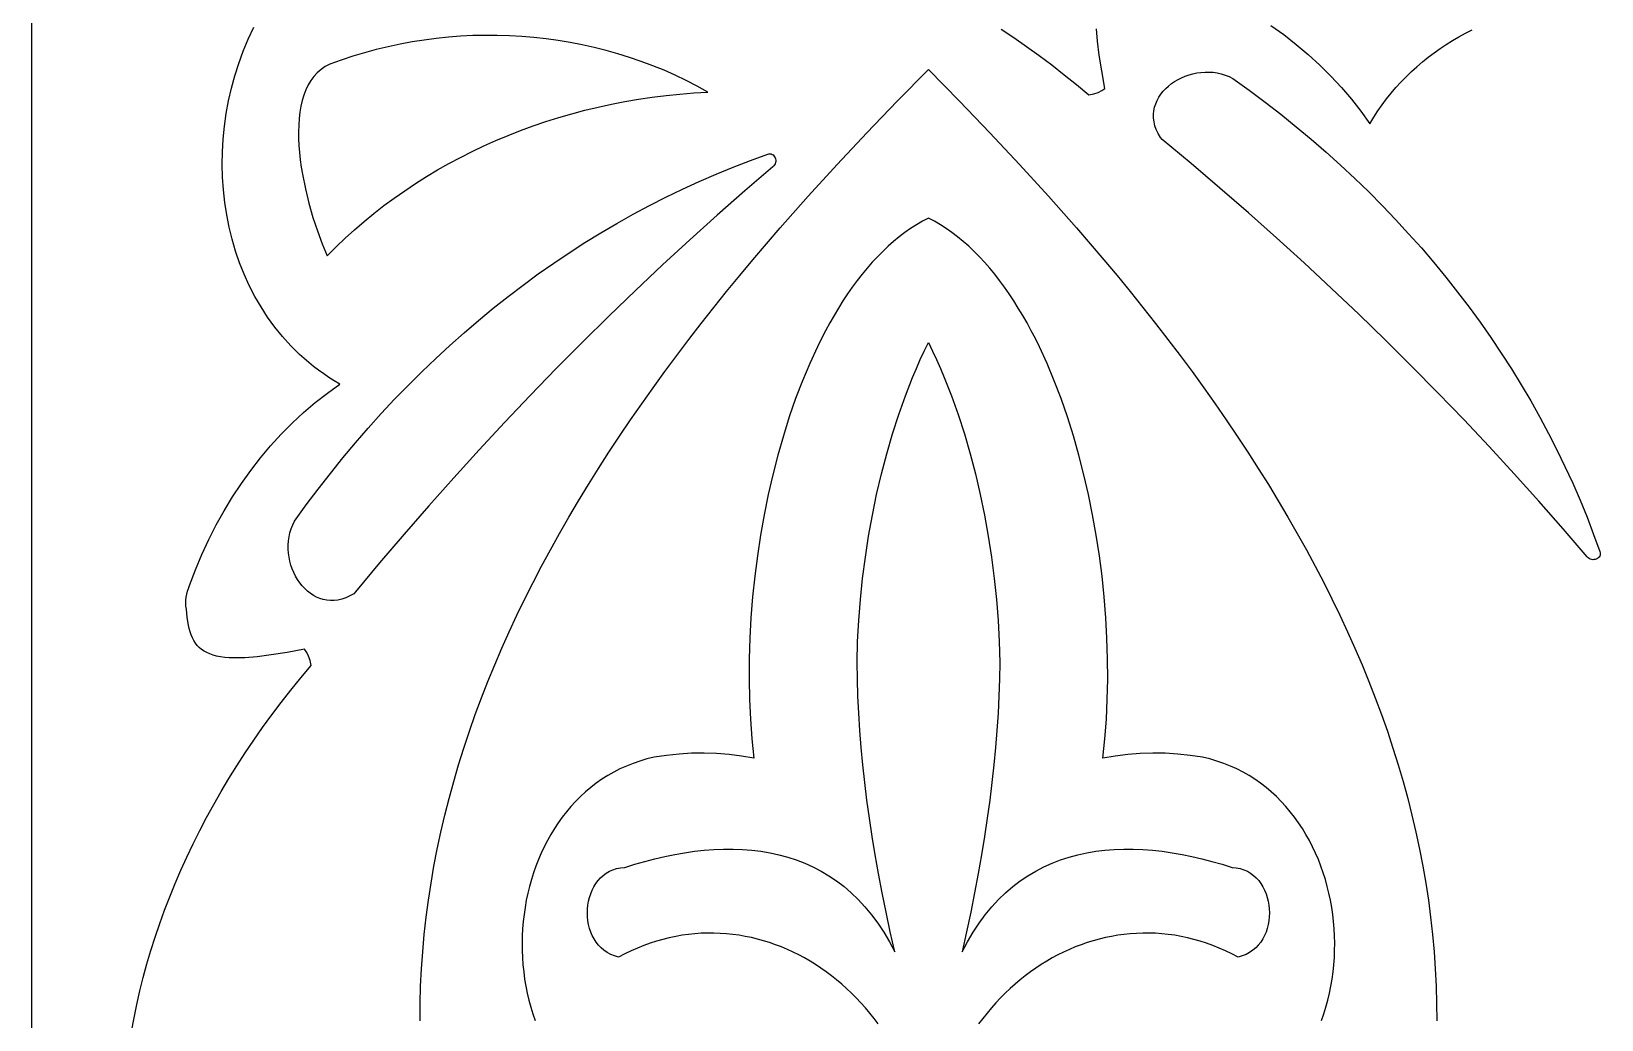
# Model space of a CAD drawing. Extents: x -335 to 335, y -262 to 262.
# Drawn here: x -285 to -215, y 158.8 to 202.9 of the extents above; entities that cross this region are included whole.
import ezdxf

# ---------------------------------------------------------------- set-up
doc = ezdxf.new("R2010")
doc.units = 0
doc.layers.add('LAYER_1', color=18, linetype='CONTINUOUS')

msp = doc.modelspace()

# ---------------------------------------------------------------- linework, layer by layer
at = {"layer": 'LAYER_1'}
for points in [[(185.59, 148.269), (119.669, 212.5), (-285, 212.5), (-285, -212.5), (285, -212.5), (285, 49.824), (192.783, 141.45)], [(-271.81, 192.856), (-271.415, 193.253), (-271.01, 193.641), (-270.593, 194.019), (-270.165, 194.387), (-269.727, 194.746), (-269.279, 195.095), (-268.82, 195.433), (-268.352, 195.761), (-267.874, 196.079), (-267.386, 196.386), (-266.89, 196.683), (-266.385, 196.968), (-265.871, 197.242), (-265.35, 197.506), (-264.82, 197.757), (-264.282, 197.998), (-263.737, 198.226), (-263.184, 198.443), (-262.625, 198.648), (-262.058, 198.841), (-261.486, 199.021), (-260.907, 199.19), (-260.322, 199.345), (-259.731, 199.488), (-259.135, 199.618), (-258.533, 199.735), (-257.927, 199.838), (-257.316, 199.929), (-256.7, 200.006), (-256.08, 200.069), (-255.456, 200.119), (-254.829, 200.154), (-255.308, 200.419), (-255.795, 200.67), (-256.289, 200.906), (-256.789, 201.127), (-257.294, 201.333), (-257.806, 201.525), (-258.323, 201.702), (-258.844, 201.864), (-259.37, 202.011), (-259.899, 202.144), (-260.433, 202.263), (-260.969, 202.367), (-261.508, 202.456), (-262.049, 202.53), (-262.592, 202.59), (-263.136, 202.636), (-263.681, 202.667), (-264.227, 202.683), (-264.773, 202.685), (-265.318, 202.673), (-265.863, 202.646), (-266.407, 202.604), (-266.949, 202.548), (-267.49, 202.478), (-268.027, 202.393), (-268.562, 202.294), (-269.094, 202.181), (-269.622, 202.053), (-270.147, 201.911), (-270.666, 201.754), (-271.181, 201.583), (-271.69, 201.398), (-271.897, 201.294), (-272.085, 201.168), (-272.255, 201.022), (-272.407, 200.857), (-272.543, 200.674), (-272.662, 200.473), (-272.765, 200.257), (-272.852, 200.026), (-272.925, 199.781), (-272.984, 199.524), (-273.029, 199.255), (-273.061, 198.975), (-273.081, 198.686), (-273.088, 198.389), (-273.084, 198.085), (-273.069, 197.774), (-273.044, 197.459), (-273.009, 197.139), (-272.965, 196.816), (-272.913, 196.492), (-272.784, 195.842), (-272.627, 195.199), (-272.446, 194.569), (-272.247, 193.964), (-272.033, 193.389)], [(-215.056, 179.666), (-215.039, 179.61), (-215.036, 179.558), (-215.044, 179.509), (-215.063, 179.464), (-215.091, 179.424), (-215.127, 179.388), (-215.169, 179.359), (-215.217, 179.335), (-215.268, 179.319), (-215.321, 179.31), (-215.376, 179.308), (-215.431, 179.315), (-215.484, 179.331), (-215.534, 179.356), (-215.579, 179.392), (-215.619, 179.438), (-216.69, 180.682), (-217.776, 181.916), (-218.878, 183.139), (-219.995, 184.352), (-221.128, 185.554), (-222.276, 186.746), (-223.439, 187.927), (-224.618, 189.096), (-225.811, 190.255), (-227.019, 191.403), (-228.242, 192.539), (-229.48, 193.664), (-230.732, 194.778), (-231.999, 195.88), (-233.28, 196.971), (-234.575, 198.049), (-234.651, 198.128), (-234.754, 198.307), (-234.836, 198.484), (-234.896, 198.659), (-234.936, 198.831), (-234.957, 199), (-234.959, 199.166), (-234.944, 199.328), (-234.912, 199.486), (-234.864, 199.638), (-234.802, 199.786), (-234.725, 199.927), (-234.635, 200.063), (-234.533, 200.192), (-234.419, 200.313), (-234.295, 200.427), (-234.161, 200.533), (-234.018, 200.631), (-233.868, 200.719), (-233.71, 200.798), (-233.546, 200.867), (-233.377, 200.926), (-233.203, 200.975), (-233.026, 201.011), (-232.847, 201.037), (-232.665, 201.05), (-232.483, 201.05), (-232.3, 201.038), (-232.119, 201.011), (-231.939, 200.971), (-231.762, 200.917), (-231.588, 200.847), (-231.419, 200.763), (-230.695, 200.241), (-229.984, 199.709), (-229.286, 199.166), (-228.6, 198.614), (-227.927, 198.051), (-227.267, 197.478), (-226.619, 196.896), (-225.985, 196.304), (-225.365, 195.702), (-224.757, 195.092), (-224.163, 194.472), (-223.583, 193.843), (-223.017, 193.206), (-222.465, 192.56), (-221.926, 191.906), (-221.402, 191.243), (-220.892, 190.573), (-220.397, 189.895), (-219.917, 189.209), (-219.451, 188.515), (-218.999, 187.814), (-218.563, 187.106), (-218.142, 186.391), (-217.737, 185.669), (-217.346, 184.94), (-216.971, 184.205), (-216.612, 183.463), (-216.269, 182.715), (-215.941, 181.961), (-215.63, 181.202), (-215.335, 180.436)], [(-270.628, 177.792), (-270.807, 177.689), (-270.984, 177.608), (-271.159, 177.547), (-271.331, 177.507), (-271.5, 177.486), (-271.666, 177.484), (-271.828, 177.499), (-271.986, 177.531), (-272.138, 177.579), (-272.286, 177.642), (-272.427, 177.718), (-272.563, 177.808), (-272.692, 177.911), (-272.813, 178.024), (-272.927, 178.149), (-273.033, 178.282), (-273.131, 178.425), (-273.219, 178.576), (-273.298, 178.733), (-273.367, 178.897), (-273.426, 179.066), (-273.475, 179.24), (-273.511, 179.417), (-273.537, 179.597), (-273.55, 179.778), (-273.55, 179.961), (-273.538, 180.143), (-273.511, 180.324), (-273.471, 180.504), (-273.417, 180.681), (-273.347, 180.855), (-273.263, 181.024), (-272.741, 181.748), (-272.209, 182.459), (-271.666, 183.157), (-271.114, 183.843), (-270.551, 184.516), (-269.978, 185.177), (-269.396, 185.824), (-268.804, 186.458), (-268.202, 187.079), (-267.592, 187.686), (-266.972, 188.28), (-266.343, 188.86), (-265.706, 189.426), (-265.06, 189.979), (-264.406, 190.517), (-263.743, 191.041), (-263.073, 191.551), (-262.395, 192.046), (-261.709, 192.527), (-261.015, 192.993), (-260.314, 193.444), (-259.606, 193.88), (-258.891, 194.301), (-258.169, 194.707), (-257.44, 195.097), (-256.705, 195.472), (-255.963, 195.831), (-255.215, 196.174), (-254.461, 196.502), (-253.702, 196.813), (-252.936, 197.109), (-252.166, 197.388), (-252.11, 197.404), (-252.058, 197.408), (-252.009, 197.399), (-251.964, 197.38), (-251.924, 197.352), (-251.888, 197.317), (-251.859, 197.274), (-251.835, 197.227), (-251.819, 197.176), (-251.81, 197.122), (-251.808, 197.067), (-251.815, 197.013), (-251.831, 196.96), (-251.856, 196.91), (-251.892, 196.864), (-251.938, 196.824), (-253.182, 195.754), (-254.416, 194.667), (-255.639, 193.565), (-256.852, 192.448), (-258.054, 191.315), (-259.246, 190.167), (-260.427, 189.004), (-261.596, 187.825), (-262.755, 186.632), (-263.903, 185.424), (-265.039, 184.201), (-266.164, 182.963), (-267.278, 181.711), (-268.38, 180.445), (-269.471, 179.164), (-270.549, 177.868)]]:
    msp.add_lwpolyline(points, close=True, dxfattribs=at)
for points in [[(-229.736, 203.133), (-229.157, 202.719), (-228.599, 202.285), (-228.061, 201.832), (-227.545, 201.361), (-227.051, 200.872), (-226.58, 200.365), (-226.132, 199.842), (-225.709, 199.302), (-225.311, 198.747), (-225.139, 199.035), (-224.958, 199.315), (-224.768, 199.588), (-224.57, 199.854), (-224.363, 200.112), (-224.149, 200.362), (-223.927, 200.606), (-223.698, 200.841), (-223.462, 201.069), (-223.218, 201.29), (-222.968, 201.503), (-222.711, 201.708), (-222.449, 201.905), (-222.18, 202.095), (-221.905, 202.277), (-221.625, 202.452), (-221.339, 202.618), (-221.049, 202.777), (-220.754, 202.928)], [(-280.534, 158.27), (-280.423, 158.874), (-280.298, 159.478), (-280.161, 160.081), (-280.01, 160.683), (-279.846, 161.284), (-279.669, 161.885), (-279.479, 162.484), (-279.276, 163.083), (-279.06, 163.68), (-278.831, 164.275), (-278.589, 164.869), (-278.335, 165.461), (-278.067, 166.051), (-277.787, 166.64), (-277.494, 167.226), (-277.188, 167.81), (-276.869, 168.391), (-276.538, 168.97), (-276.194, 169.547), (-275.837, 170.12), (-275.468, 170.691), (-275.086, 171.259), (-274.691, 171.823), (-274.284, 172.384), (-273.865, 172.942), (-273.433, 173.496), (-272.988, 174.047), (-272.531, 174.593), (-272.575, 174.814), (-272.639, 175.007), (-272.721, 175.174), (-272.82, 175.316), (-273.602, 175.171), (-274.302, 175.059), (-274.925, 174.981), (-275.476, 174.937), (-275.726, 174.928), (-275.959, 174.928), (-276.176, 174.935), (-276.378, 174.952), (-276.566, 174.977), (-276.739, 175.011), (-276.898, 175.053), (-277.045, 175.104), (-277.179, 175.163), (-277.302, 175.231), (-277.413, 175.308), (-277.513, 175.394), (-277.603, 175.488), (-277.684, 175.591), (-277.756, 175.702), (-277.819, 175.822), (-277.875, 175.952), (-277.923, 176.089), (-277.964, 176.236), (-278, 176.391), (-278.054, 176.728), (-278.091, 177.1), (-278.108, 177.234), (-278.114, 177.368), (-278.111, 177.503), (-278.099, 177.637), (-278.076, 177.77), (-278.042, 177.901), (-277.999, 178.029), (-277.944, 178.154), (-277.681, 178.853), (-277.394, 179.538), (-277.085, 180.206), (-276.754, 180.858), (-276.401, 181.493), (-276.027, 182.109), (-275.633, 182.707), (-275.219, 183.286), (-274.785, 183.844), (-274.332, 184.382), (-273.861, 184.898), (-273.372, 185.392), (-272.865, 185.864), (-272.342, 186.311), (-271.802, 186.734), (-271.247, 187.133), (-271.492, 187.278), (-271.731, 187.43), (-271.964, 187.588), (-272.192, 187.751), (-272.413, 187.921), (-272.629, 188.095), (-272.839, 188.276), (-273.043, 188.461), (-273.241, 188.652), (-273.434, 188.847), (-273.801, 189.253), (-274.144, 189.677), (-274.465, 190.118), (-274.761, 190.575), (-275.035, 191.047), (-275.284, 191.534), (-275.511, 192.033), (-275.713, 192.544), (-275.892, 193.066), (-276.048, 193.597), (-276.18, 194.137), (-276.289, 194.684), (-276.374, 195.238), (-276.435, 195.797), (-276.473, 196.36), (-276.487, 196.926), (-276.478, 197.494), (-276.445, 198.064), (-276.388, 198.632), (-276.308, 199.2), (-276.204, 199.766), (-276.076, 200.327), (-275.925, 200.885), (-275.75, 201.437), (-275.551, 201.982), (-275.329, 202.519), (-275.082, 203.047)], [(-241.752, 202.968), (-241.185, 202.586), (-240.62, 202.191), (-240.059, 201.784), (-239.501, 201.365), (-238.947, 200.933), (-238.397, 200.488), (-237.85, 200.031), (-237.629, 200.075), (-237.436, 200.139), (-237.269, 200.221), (-237.127, 200.32), (-237.273, 201.102), (-237.384, 201.802), (-237.462, 202.425), (-237.506, 202.976)], [(-267.669, 158.74), (-267.664, 159.515), (-267.642, 160.289), (-267.604, 161.06), (-267.55, 161.829), (-267.481, 162.597), (-267.396, 163.362), (-267.295, 164.125), (-267.179, 164.887), (-267.048, 165.646), (-266.901, 166.403), (-266.74, 167.159), (-266.564, 167.913), (-266.373, 168.665), (-266.168, 169.415), (-265.949, 170.164), (-265.715, 170.91), (-265.467, 171.655), (-265.206, 172.399), (-264.93, 173.141), (-264.641, 173.881), (-264.339, 174.62), (-264.023, 175.357), (-263.694, 176.093), (-263.352, 176.827), (-262.997, 177.56), (-262.629, 178.292), (-262.249, 179.022), (-261.856, 179.751), (-261.451, 180.479), (-261.034, 181.205), (-260.605, 181.93), (-260.164, 182.654), (-259.711, 183.377), (-259.246, 184.099), (-258.771, 184.819), (-258.283, 185.539), (-257.785, 186.257), (-257.276, 186.975), (-256.756, 187.692), (-256.225, 188.407), (-255.683, 189.122), (-255.131, 189.836), (-254.569, 190.549), (-253.997, 191.261), (-253.414, 191.973), (-252.822, 192.684), (-252.22, 193.394), (-251.609, 194.103), (-250.358, 195.52), (-249.07, 196.934), (-247.747, 198.347), (-246.39, 199.758), (-245, 201.167), (-243.61, 199.758), (-242.253, 198.347), (-240.93, 196.934), (-239.642, 195.52), (-238.391, 194.103), (-237.78, 193.394), (-237.178, 192.684), (-236.586, 191.973), (-236.003, 191.261), (-235.431, 190.549), (-234.869, 189.836), (-234.317, 189.122), (-233.775, 188.407), (-233.244, 187.692), (-232.724, 186.975), (-232.215, 186.257), (-231.717, 185.539), (-231.229, 184.819), (-230.754, 184.099), (-230.289, 183.377), (-229.836, 182.654), (-229.395, 181.93), (-228.966, 181.205), (-228.549, 180.479), (-228.144, 179.751), (-227.751, 179.022), (-227.371, 178.292), (-227.003, 177.56), (-226.648, 176.827), (-226.306, 176.093), (-225.977, 175.357), (-225.661, 174.62), (-225.359, 173.881), (-225.07, 173.141), (-224.794, 172.399), (-224.533, 171.655), (-224.285, 170.91), (-224.051, 170.164), (-223.832, 169.415), (-223.627, 168.665), (-223.436, 167.913), (-223.26, 167.159), (-223.099, 166.403), (-222.952, 165.646), (-222.821, 164.887), (-222.705, 164.125), (-222.604, 163.362), (-222.519, 162.597), (-222.45, 161.829), (-222.396, 161.06), (-222.358, 160.289), (-222.336, 159.515), (-222.331, 158.74)], [(-227.469, 158.756), (-227.364, 159.056), (-227.27, 159.361), (-227.186, 159.669), (-227.112, 159.98), (-227.049, 160.294), (-226.995, 160.61), (-226.952, 160.928), (-226.919, 161.248), (-226.896, 161.568), (-226.883, 161.889), (-226.88, 162.211), (-226.887, 162.532), (-226.904, 162.853), (-226.931, 163.172), (-226.968, 163.491), (-227.014, 163.807), (-227.07, 164.122), (-227.136, 164.433), (-227.212, 164.742), (-227.298, 165.048), (-227.392, 165.35), (-227.497, 165.647), (-227.611, 165.94), (-227.735, 166.228), (-227.867, 166.511), (-228.01, 166.788), (-228.162, 167.059), (-228.323, 167.323), (-228.493, 167.58), (-228.673, 167.83), (-228.861, 168.072), (-229.059, 168.306), (-229.266, 168.532), (-229.483, 168.748), (-229.708, 168.955), (-229.942, 169.152), (-230.185, 169.339), (-230.437, 169.516), (-230.699, 169.681), (-230.968, 169.835), (-231.247, 169.977), (-231.535, 170.107), (-231.831, 170.225), (-232.136, 170.329), (-232.449, 170.421), (-232.771, 170.498), (-233.326, 170.583), (-233.882, 170.643), (-234.439, 170.677), (-234.997, 170.685), (-235.554, 170.667), (-236.111, 170.624), (-236.666, 170.554), (-237.219, 170.459), (-237.129, 171.317), (-237.063, 172.191), (-237.021, 173.079), (-237.002, 173.978), (-237.007, 174.887), (-237.036, 175.802), (-237.087, 176.722), (-237.161, 177.644), (-237.257, 178.566), (-237.375, 179.486), (-237.515, 180.401), (-237.676, 181.31), (-237.859, 182.209), (-238.063, 183.097), (-238.287, 183.972), (-238.532, 184.83), (-238.797, 185.67), (-239.081, 186.49), (-239.386, 187.287), (-239.709, 188.059), (-240.052, 188.803), (-240.231, 189.164), (-240.414, 189.518), (-240.601, 189.863), (-240.794, 190.201), (-240.99, 190.529), (-241.192, 190.849), (-241.398, 191.16), (-241.608, 191.461), (-241.823, 191.753), (-242.042, 192.035), (-242.265, 192.306), (-242.493, 192.567), (-242.725, 192.817), (-242.961, 193.056), (-243.202, 193.284), (-243.446, 193.5), (-243.695, 193.704), (-243.948, 193.895), (-244.205, 194.074), (-244.466, 194.241), (-244.731, 194.394), (-245, 194.533), (-245.269, 194.394), (-245.534, 194.241), (-245.795, 194.074), (-246.052, 193.895), (-246.305, 193.704), (-246.554, 193.5), (-246.798, 193.284), (-247.039, 193.056), (-247.275, 192.817), (-247.507, 192.567), (-247.735, 192.306), (-247.958, 192.035), (-248.177, 191.753), (-248.392, 191.461), (-248.602, 191.16), (-248.808, 190.849), (-249.01, 190.529), (-249.206, 190.201), (-249.399, 189.863), (-249.586, 189.518), (-249.769, 189.164), (-249.948, 188.803), (-250.291, 188.059), (-250.614, 187.287), (-250.919, 186.49), (-251.203, 185.67), (-251.468, 184.83), (-251.713, 183.972), (-251.937, 183.097), (-252.141, 182.209), (-252.324, 181.31), (-252.485, 180.401), (-252.625, 179.486), (-252.743, 178.566), (-252.839, 177.644), (-252.913, 176.722), (-252.964, 175.802), (-252.993, 174.887), (-252.998, 173.978), (-252.979, 173.079), (-252.937, 172.191), (-252.871, 171.317), (-252.781, 170.459), (-253.334, 170.554), (-253.889, 170.624), (-254.446, 170.667), (-255.003, 170.685), (-255.561, 170.677), (-256.118, 170.643), (-256.674, 170.583), (-257.229, 170.498), (-257.551, 170.421), (-257.864, 170.329), (-258.169, 170.225), (-258.465, 170.107), (-258.753, 169.977), (-259.032, 169.835), (-259.301, 169.681), (-259.563, 169.516), (-259.815, 169.339), (-260.058, 169.152), (-260.292, 168.955), (-260.517, 168.748), (-260.734, 168.532), (-260.941, 168.306), (-261.139, 168.072), (-261.327, 167.83), (-261.507, 167.58), (-261.677, 167.323), (-261.838, 167.059), (-261.99, 166.788), (-262.133, 166.511), (-262.265, 166.228), (-262.389, 165.94), (-262.503, 165.647), (-262.608, 165.35), (-262.702, 165.048), (-262.788, 164.742), (-262.864, 164.433), (-262.93, 164.122), (-262.986, 163.807), (-263.032, 163.491), (-263.069, 163.172), (-263.096, 162.853), (-263.113, 162.532), (-263.12, 162.211), (-263.117, 161.889), (-263.104, 161.568), (-263.081, 161.248), (-263.048, 160.928), (-263.005, 160.61), (-262.951, 160.294), (-262.888, 159.98), (-262.814, 159.669), (-262.73, 159.361), (-262.636, 159.056), (-262.531, 158.756)], [(-247.241, 158.607), (-247.425, 158.854), (-247.616, 159.093), (-247.812, 159.326), (-248.013, 159.552), (-248.219, 159.771), (-248.43, 159.983), (-248.645, 160.187), (-248.866, 160.384), (-249.091, 160.574), (-249.32, 160.756), (-249.553, 160.93), (-249.791, 161.097), (-250.032, 161.256), (-250.277, 161.407), (-250.525, 161.55), (-250.776, 161.684), (-251.031, 161.811), (-251.289, 161.929), (-251.55, 162.039), (-251.813, 162.14), (-252.079, 162.232), (-252.348, 162.316), (-252.618, 162.39), (-252.891, 162.456), (-253.166, 162.513), (-253.442, 162.561), (-253.72, 162.599), (-254, 162.628), (-254.28, 162.647), (-254.562, 162.657), (-254.845, 162.658), (-255.129, 162.648), (-255.413, 162.629), (-255.698, 162.599), (-255.983, 162.56), (-256.268, 162.51), (-256.553, 162.45), (-256.838, 162.38), (-257.123, 162.299), (-257.408, 162.208), (-257.691, 162.106), (-257.974, 161.993), (-258.256, 161.869), (-258.537, 161.735), (-258.817, 161.589), (-258.999, 161.641), (-259.168, 161.709), (-259.323, 161.792), (-259.466, 161.89), (-259.596, 162), (-259.713, 162.122), (-259.818, 162.255), (-259.91, 162.398), (-259.989, 162.548), (-260.056, 162.706), (-260.111, 162.869), (-260.153, 163.037), (-260.183, 163.209), (-260.201, 163.383), (-260.207, 163.558), (-260.2, 163.734), (-260.182, 163.908), (-260.153, 164.08), (-260.111, 164.248), (-260.058, 164.412), (-259.993, 164.57), (-259.917, 164.721), (-259.829, 164.864), (-259.73, 164.998), (-259.62, 165.12), (-259.499, 165.232), (-259.366, 165.33), (-259.223, 165.415), (-259.069, 165.484), (-258.904, 165.537), (-258.728, 165.572), (-258.541, 165.588), (-258.093, 165.728), (-257.646, 165.856), (-257.2, 165.972), (-256.755, 166.076), (-256.311, 166.166), (-255.87, 166.243), (-255.431, 166.306), (-254.995, 166.354), (-254.563, 166.387), (-254.134, 166.405), (-253.709, 166.406), (-253.289, 166.391), (-252.874, 166.359), (-252.465, 166.309), (-252.061, 166.241), (-251.664, 166.154), (-251.273, 166.048), (-250.89, 165.923), (-250.514, 165.777), (-250.146, 165.611), (-249.786, 165.423), (-249.435, 165.214), (-249.093, 164.983), (-248.761, 164.729), (-248.439, 164.452), (-248.127, 164.151), (-247.827, 163.826), (-247.537, 163.476), (-247.259, 163.101), (-246.994, 162.701), (-246.74, 162.274), (-246.5, 161.82), (-246.7, 162.716), (-246.886, 163.596), (-247.06, 164.46), (-247.221, 165.31), (-247.369, 166.145), (-247.505, 166.969), (-247.628, 167.78), (-247.738, 168.581), (-247.836, 169.372), (-247.922, 170.155), (-247.995, 170.93), (-248.056, 171.699), (-248.105, 172.461), (-248.142, 173.219), (-248.167, 173.974), (-248.18, 174.725), (-248.155, 175.654), (-248.105, 176.591), (-248.031, 177.532), (-247.933, 178.475), (-247.812, 179.418), (-247.667, 180.358), (-247.499, 181.292), (-247.308, 182.217), (-247.095, 183.131), (-246.86, 184.03), (-246.603, 184.914), (-246.324, 185.778), (-246.024, 186.62), (-245.703, 187.437), (-245.535, 187.836), (-245.362, 188.228), (-245.183, 188.611), (-245, 188.988), (-244.817, 188.611), (-244.638, 188.228), (-244.465, 187.836), (-244.297, 187.437), (-243.976, 186.62), (-243.676, 185.778), (-243.397, 184.914), (-243.14, 184.03), (-242.905, 183.131), (-242.692, 182.217), (-242.501, 181.292), (-242.333, 180.358), (-242.188, 179.418), (-242.067, 178.475), (-241.969, 177.532), (-241.895, 176.591), (-241.845, 175.654), (-241.82, 174.725), (-241.833, 173.974), (-241.858, 173.219), (-241.895, 172.461), (-241.944, 171.699), (-242.005, 170.93), (-242.078, 170.155), (-242.164, 169.372), (-242.262, 168.581), (-242.372, 167.78), (-242.495, 166.969), (-242.631, 166.145), (-242.779, 165.31), (-242.94, 164.46), (-243.114, 163.596), (-243.3, 162.716), (-243.5, 161.82), (-243.26, 162.274), (-243.006, 162.701), (-242.741, 163.101), (-242.463, 163.476), (-242.173, 163.826), (-241.873, 164.151), (-241.561, 164.452), (-241.239, 164.729), (-240.907, 164.983), (-240.565, 165.214), (-240.214, 165.423), (-239.854, 165.611), (-239.486, 165.777), (-239.11, 165.923), (-238.727, 166.048), (-238.336, 166.154), (-237.939, 166.241), (-237.535, 166.309), (-237.126, 166.359), (-236.711, 166.391), (-236.291, 166.406), (-235.866, 166.405), (-235.437, 166.387), (-235.005, 166.354), (-234.569, 166.306), (-234.13, 166.243), (-233.689, 166.166), (-233.245, 166.076), (-232.8, 165.972), (-232.354, 165.856), (-231.907, 165.728), (-231.459, 165.588), (-231.272, 165.572), (-231.096, 165.537), (-230.931, 165.484), (-230.777, 165.415), (-230.634, 165.33), (-230.501, 165.232), (-230.38, 165.12), (-230.27, 164.998), (-230.171, 164.864), (-230.083, 164.721), (-230.007, 164.57), (-229.942, 164.412), (-229.889, 164.248), (-229.847, 164.08), (-229.818, 163.908), (-229.8, 163.734), (-229.793, 163.558), (-229.799, 163.383), (-229.817, 163.209), (-229.847, 163.037), (-229.889, 162.869), (-229.944, 162.706), (-230.011, 162.548), (-230.09, 162.398), (-230.182, 162.255), (-230.287, 162.122), (-230.404, 162), (-230.534, 161.89), (-230.677, 161.792), (-230.832, 161.709), (-231.001, 161.641), (-231.183, 161.589), (-231.463, 161.735), (-231.744, 161.869), (-232.026, 161.993), (-232.309, 162.106), (-232.592, 162.208), (-232.877, 162.299), (-233.162, 162.38), (-233.447, 162.45), (-233.732, 162.51), (-234.017, 162.56), (-234.302, 162.599), (-234.587, 162.629), (-234.871, 162.648), (-235.155, 162.658), (-235.438, 162.657), (-235.72, 162.647), (-236, 162.628), (-236.28, 162.599), (-236.558, 162.561), (-236.834, 162.513), (-237.109, 162.456), (-237.382, 162.39), (-237.652, 162.316), (-237.921, 162.232), (-238.187, 162.14), (-238.45, 162.039), (-238.711, 161.929), (-238.969, 161.811), (-239.224, 161.684), (-239.475, 161.55), (-239.723, 161.407), (-239.968, 161.256), (-240.209, 161.097), (-240.447, 160.93), (-240.68, 160.756), (-240.909, 160.574), (-241.134, 160.384), (-241.355, 160.187), (-241.57, 159.983), (-241.781, 159.771), (-241.987, 159.552), (-242.188, 159.326), (-242.384, 159.093), (-242.575, 158.854), (-242.759, 158.607)]]:
    msp.add_lwpolyline(points, dxfattribs=at)

doc.saveas('drawing.dxf')
